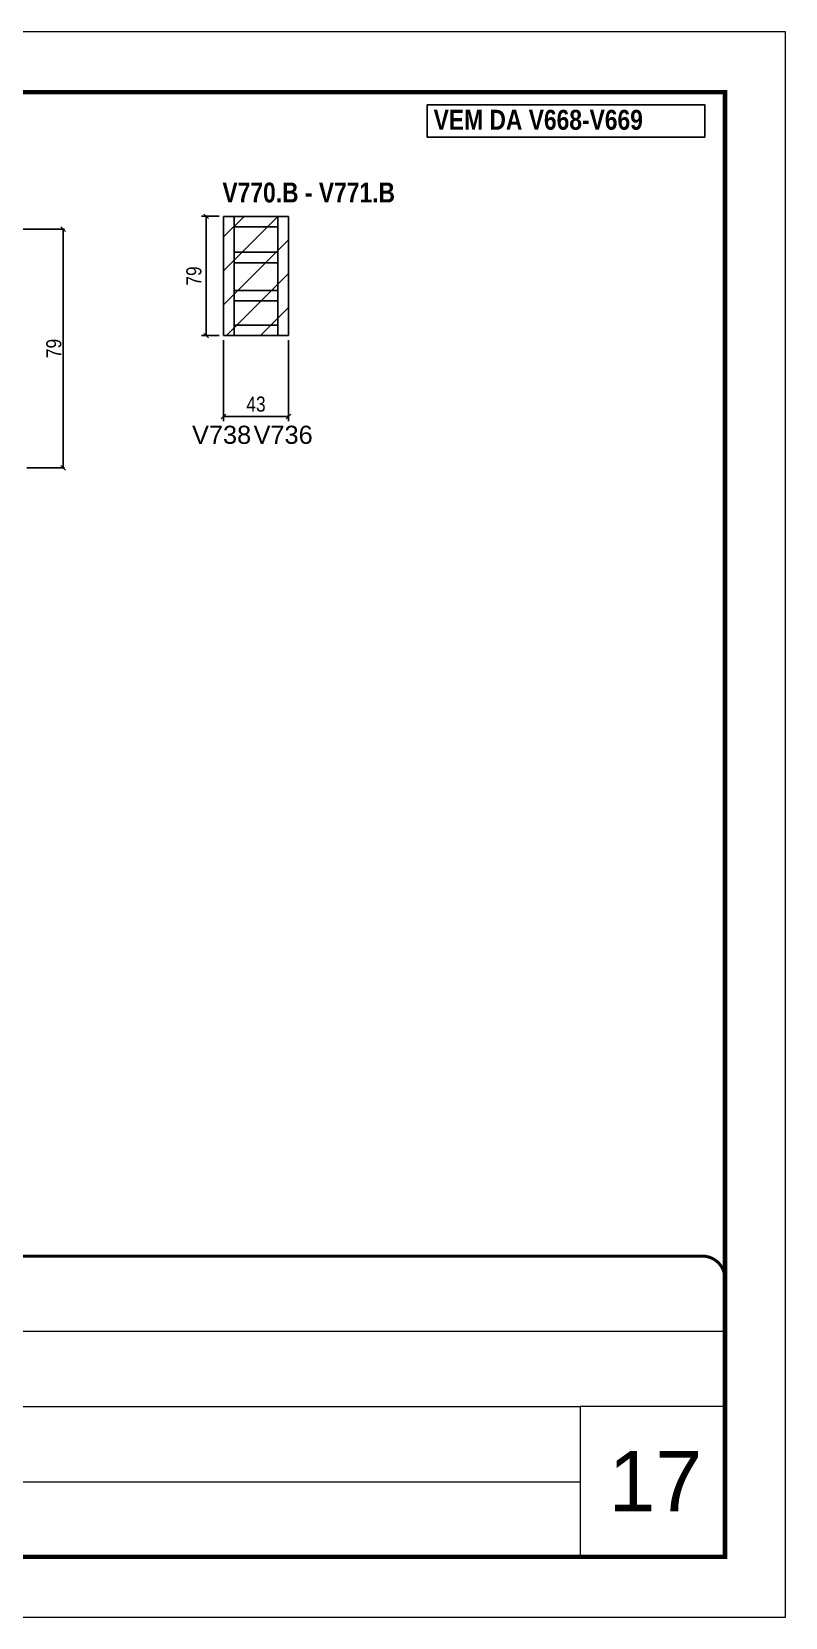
# Model space of a CAD drawing. Extents: x 3309 to 9563, y -2522 to 14608.
# Drawn here: x 4295 to 4794, y 8964 to 10014 of the extents above; entities that cross this region are included whole.
import ezdxf

# ---------------------------------------------------------------- set-up
doc = ezdxf.new("R2010")
doc.units = 0
doc.linetypes.add('CONTINUO', pattern=[0])
doc.linetypes.add('DASHED', pattern=[0.75, 0.5, -0.25])
for name, color, linetype in [('5', 5, 'Continuous'), ('COTA', 241, 'Continuous'), ('NOMENCLATURA', 7, 'Continuous'), ('Painéis', 200, 'Continuous'), ('SARR_2.2x7', 40, 'Continuous')]:
    doc.layers.add(name, color=color, linetype=linetype)
for name, color, linetype, lineweight in [('CARIMBO', 255, 'Continuous', 9), ('Folhas', 255, 'Continuous', 9), ('Hachura', 251, 'Continuous', 9), ('SARRAFO DE PRESSAO', 251, 'DASHED', 9)]:
    doc.layers.add(name, color=color, linetype=linetype, lineweight=lineweight)
doc.styles.add('ARIAL', font='arial.ttf')
doc.styles.add('COTA TECNICA', font='techl___.ttf', dxfattribs={"height": 10})
doc.styles.add('COTA TECNICA 2X', font='techl___.ttf', dxfattribs={"height": 10})
doc.styles.get("Standard").update_dxf_attribs({"font": 'arial.ttf'})
doc.styles.add('TECNICA', font='techb___.ttf', dxfattribs={"height": 10})
doc.dimstyles.new('PAINEL', dxfattribs={"dimtxt": 10, "dimasz": 3, "dimexe": 3, "dimexo": 3, "dimgap": 3, "dimtad": 1, "dimdec": 1, "dimzin": 12, "dimdsep": 46, "dimtxsty": 'COTA TECNICA', "dimblk1": 'OBLIQUE', "dimblk2": 'OBLIQUE', "dimsah": 1, "dimcen": 0.9, "dimclrd": 4, "dimclre": 4, "dimclrt": 240, "dimadec": 1, "dimazin": 3, "dimtfac": 1, "dimtdec": 1, "dimtmove": 0, "dimatfit": 3, "dimfxl": 1, "dimtolj": 1, "dimtzin": 12, "dimarcsym": 0})
doc.dimstyles.new('SECAO', dxfattribs={"dimscale": 0.333333, "dimtxt": 5, "dimasz": 9, "dimexe": 3, "dimexo": 3, "dimgap": 3, "dimtad": 1, "dimdec": 1, "dimlfac": 0.5, "dimzin": 12, "dimdsep": 46, "dimtxsty": 'COTA TECNICA 2X', "dimblk1": 'OBLIQUE', "dimblk2": 'OBLIQUE', "dimsah": 1, "dimcen": 0.9, "dimclrd": 4, "dimclre": 4, "dimclrt": 240, "dimadec": 1, "dimazin": 3, "dimtfac": 1, "dimtdec": 1, "dimtmove": 0, "dimatfit": 3, "dimfxl": 1, "dimtolj": 1, "dimtzin": 12, "dimarcsym": 0})

# ---------------------------------------------------------------- blocks, each defined once
blk = doc.blocks.new('9999999999')
at = {"color": 30, "linetype": 'CONTINUO'}
for p, q in [((98564.6, 34379.6), (99584, 34379.6)), ((98564.6, 34329.8), (99488, 34329.8)), ((99584, 34329.8), (99488, 34329.8)), ((99488, 34329.8), (99488, 34230.2)), ((98564.6, 34280), (99488, 34280))]:
    blk.add_line(p, q, dxfattribs=at)
at = {"color": 30, "linetype": 'CONTINUO', "const_width": 2}
blk.add_lwpolyline([(99584, 34230.2), (99584, 34414.4, 0.414214), (99569, 34429.4), (98229, 34429.4, 0.414214), (98214, 34414.4), (98214, 34245.2, 0.414214), (98229, 34230.2), (99584, 34230.2)], format="xyb", dxfattribs=at)
at = {"layer": 'Folhas'}
blk.add_lwpolyline([(98139, 34190.2), (99624, 34190.2), (99624, 35240.2), (98139, 35240.2)], close=True, dxfattribs=at)
at = {"layer": 'Folhas', "color": 30, "const_width": 3}
blk.add_lwpolyline([(98214, 34230.2), (99584, 34230.2), (99584, 35200.2), (98214, 35200.2)], close=True, dxfattribs=at)
blk = doc.blocks.new('_Oblique')
at = {"color": 0, "linetype": 'ByBlock', "lineweight": -2}
blk.add_line((-0.5, -0.5), (0.5, 0.5), dxfattribs=at)
blk = doc.blocks.new('*D388')
at = {"layer": 'COTA', "color": 4, "lineweight": -2, "transparency": 16777216}
for p, q in [((4266.7, 9882.8), (4316.9, 9882.8)), ((4315.9, 9724.8), (4315.9, 9882.8)), ((4291.8, 9724.8), (4316.9, 9724.8))]:
    blk.add_line(p, q, dxfattribs=at)
at = {"layer": 'Defpoints', "color": 0, "transparency": 16777216}
for p in [(4265.7, 9882.8), (4315.9, 9882.8), (4290.8, 9724.8)]:
    blk.add_point(p, dxfattribs=at)
at = {"layer": 'COTA', "color": 4, "lineweight": -2, "transparency": 16777216, "xscale": 3, "yscale": 3, "zscale": 3}
for p, rotation in [((4315.9, 9882.8), 90), ((4315.9, 9724.8), 270)]:
    blk.add_blockref('_Oblique', p, dxfattribs=dict(at, rotation=rotation))
at = {"layer": 'COTA', "color": 240, "transparency": 16777216, "insert": (4309.8, 9803.8), "char_height": 10, "attachment_point": 5, "rotation": 90, "style": 'COTA TECNICA 2X'}
blk.add_mtext('\\A1;79', dxfattribs=at)
blk = doc.blocks.new('*D389')
at = {"layer": 'COTA', "color": 4, "lineweight": -2, "transparency": 16777216}
for p, q in [((4422.2, 9809.3), (4422.2, 9755.7)), ((4465.2, 9809.3), (4465.2, 9755.7)), ((4465.2, 9758.7), (4422.2, 9758.7))]:
    blk.add_line(p, q, dxfattribs=at)
at = {"layer": 'Defpoints', "color": 0, "transparency": 16777216}
for p in [(4422.2, 9812.3), (4465.2, 9812.3), (4422.2, 9758.7)]:
    blk.add_point(p, dxfattribs=at)
at = {"layer": 'COTA', "color": 4, "lineweight": -2, "transparency": 16777216, "xscale": 3, "yscale": 3, "zscale": 3, "rotation": 180}
blk.add_blockref('_Oblique', (4422.2, 9758.7), dxfattribs=at)
at = {"layer": 'COTA', "color": 4, "lineweight": -2, "transparency": 16777216, "xscale": 3, "yscale": 3, "zscale": 3}
blk.add_blockref('_Oblique', (4465.2, 9758.7), dxfattribs=at)
at = {"layer": 'COTA', "color": 240, "transparency": 16777216, "insert": (4443.7, 9766.9), "char_height": 10, "attachment_point": 5, "style": 'COTA TECNICA'}
blk.add_mtext('\\A1;43', dxfattribs=at)
blk = doc.blocks.new('*D405')
at = {"layer": 'COTA', "color": 4, "lineweight": -2, "transparency": 16777216}
for p, q in [((4419.2, 9891.3), (4407.7, 9891.3)), ((4410.7, 9812.3), (4410.7, 9891.3)), ((4419.2, 9812.3), (4407.7, 9812.3))]:
    blk.add_line(p, q, dxfattribs=at)
at = {"layer": 'Defpoints', "color": 0, "transparency": 16777216}
for p in [(4410.7, 9891.3), (4422.2, 9891.3), (4422.2, 9812.3)]:
    blk.add_point(p, dxfattribs=at)
at = {"layer": 'COTA', "color": 4, "lineweight": -2, "transparency": 16777216, "xscale": 3, "yscale": 3, "zscale": 3}
for p, rotation in [((4410.7, 9891.3), 90), ((4410.7, 9812.3), 270)]:
    blk.add_blockref('_Oblique', p, dxfattribs=dict(at, rotation=rotation))
at = {"layer": 'COTA', "color": 240, "transparency": 16777216, "insert": (4402.6, 9851.8), "char_height": 10, "attachment_point": 5, "rotation": 90, "style": 'COTA TECNICA'}
blk.add_mtext('\\A1;79', dxfattribs=at)

msp = doc.modelspace()

# ---------------------------------------------------------------- hatches: boundary and pattern name
at = {"layer": 'Hachura', "linetype": 'ByBlock'}
h = msp.add_hatch(dxfattribs=at)
h.set_pattern_fill('ANSI31', color=256, scale=5)
h.paths.add_polyline_path([(4465.18, 9891.28), (4422.18, 9891.28), (4422.18, 9812.28), (4465.18, 9812.28)])

# ---------------------------------------------------------------- linework, layer by layer
at = {"layer": 'NOMENCLATURA'}
msp.add_lwpolyline([(4557.19, 9965.24), (4741.01, 9965.24), (4741.01, 9943.68), (4557.19, 9943.68)], close=True, dxfattribs=at)
at = {"layer": 'Painéis', "linetype": 'ByBlock'}
for p, q in [((4422.18, 9812.28), (4422.18, 9891.28)), ((4422.18, 9891.28), (4465.18, 9891.28)), ((4465.18, 9891.28), (4465.18, 9812.28)), ((4465.18, 9812.28), (4422.18, 9812.28))]:
    msp.add_line(p, q, dxfattribs=at)
at = {"layer": 'SARR_2.2x7', "linetype": 'Continuous'}
for p, q in [((4429.18, 9812.28), (4429.18, 9891.28)), ((4458.18, 9891.28), (4458.18, 9812.28)), ((4458.18, 9884.28), (4429.18, 9884.28)), ((4458.18, 9867.54), (4429.18, 9867.54)), ((4458.18, 9860.54), (4429.18, 9860.54)), ((4458.18, 9842.28), (4429.18, 9842.28)), ((4458.18, 9835.28), (4429.18, 9835.28)), ((4458.18, 9819.28), (4429.18, 9819.28))]:
    msp.add_line(p, q, dxfattribs=at)

# ---------------------------------------------------------------- block references
at = {"layer": 'SARRAFO DE PRESSAO', "color": 6, "linetype": 'ByBlock'}
msp.add_blockref('9999999999', (-94829.61, -25226.65), dxfattribs=at)

# ---------------------------------------------------------------- texts
at = {"layer": '5', "linetype": 'Continuous'}
for s, p in [('V738', (4401.34, 9740.64)), ('V736', (4442.11, 9740.64))]:
    msp.add_text(s, height=12, rotation=359.99996, dxfattribs=at).set_placement(p)
at = {"layer": 'CARIMBO', "style": 'ARIAL'}
msp.add_text('17', height=40, dxfattribs=at).set_placement((4677.23, 9033.7))
at = {"layer": 'NOMENCLATURA', "style": 'TECNICA'}
for s, p in [('VEM DA V668-V669', (4561.38, 9948.64)), ('V770.B - V771.B', (4421.47, 9900.47))]:
    msp.add_text(s, height=13.2, dxfattribs=at).set_placement(p)

# ---------------------------------------------------------------- dimensions: what is measured, and where the dimension line sits
at = {"layer": 'COTA'}
for base, p1, p2, dimstyle, picture, middle in [((4410.73, 9891.28), (4422.18, 9812.28), (4422.18, 9891.28), 'PAINEL', '*D405', (4402.62, 9851.78)), ((4315.85, 9882.82), (4290.84, 9724.82), (4265.65, 9882.82), 'SECAO', '*D388', (4309.75, 9803.82))]:
    dim = msp.add_linear_dim(base=base, p1=p1, p2=p2, angle=90, dimstyle=dimstyle, dxfattribs=at)
    dim.commit()
    dim.dimension.update_dxf_attribs({"geometry": picture, "text_midpoint": middle})
dim = msp.add_linear_dim(base=(4422.18, 9758.66), p1=(4465.18, 9812.28), p2=(4422.18, 9812.28), dimstyle='PAINEL', dxfattribs=at)
dim.commit()
dim.dimension.update_dxf_attribs({"geometry": '*D389', "text_midpoint": (4443.68, 9766.87)})

doc.saveas('drawing.dxf')
